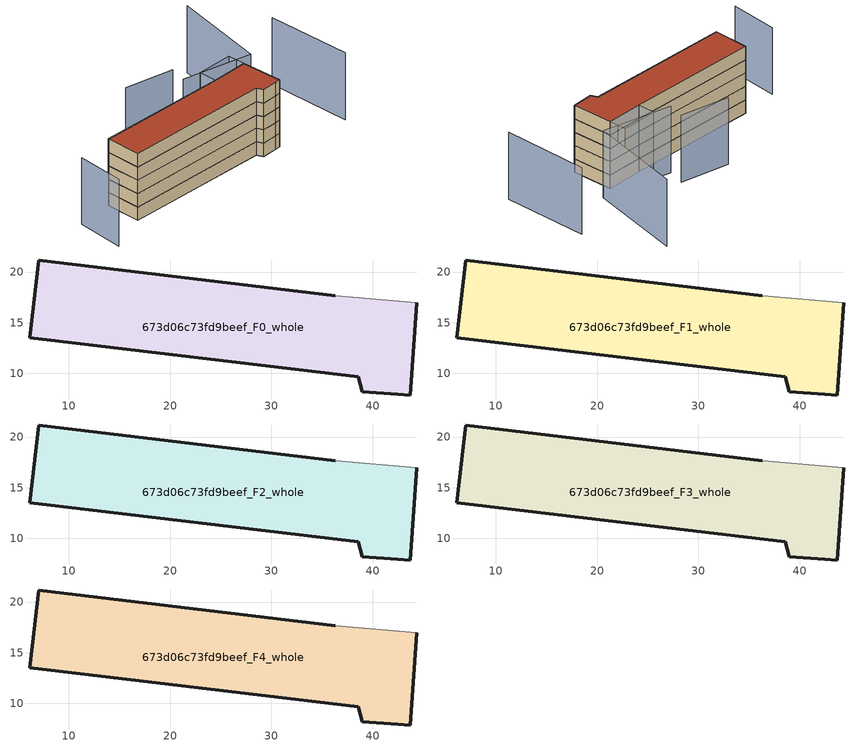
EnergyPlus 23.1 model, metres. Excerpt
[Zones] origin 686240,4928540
673d06c73fd9beef_F0_whole
 floor ground (EU_floor_Construction): 43.72,7.85 44.37,16.96 36.3,17.67 7.04,21.18 6.13,13.53 38.56,9.63 38.98,8.17 42.5,7.93 z0
 wall outside (EU_wall_Construction): 44.37,16.96 43.72,7.85 42.5,7.93 38.98,8.17 38.56,9.63 6.13,13.53 7.04,21.18 36.3,17.67 z0:3
 wall adiabatic (EU_wall_Construction): 36.3,17.67 44.37,16.96 z0:3
673d06c73fd9beef_F1_whole
 floor to 673d06c73fd9beef_F0_whole (EU_floor_Construction): 43.72,7.85 44.37,16.96 36.3,17.67 7.04,21.18 6.13,13.53 38.56,9.63 38.98,8.17 42.5,7.93 z3
 wall outside (EU_wall_Construction): 44.37,16.96 43.72,7.85 42.5,7.93 38.98,8.17 38.56,9.63 6.13,13.53 7.04,21.18 36.3,17.67 z3:6
 wall adiabatic (EU_wall_Construction): 36.3,17.67 44.37,16.96 z3:6
673d06c73fd9beef_F2_whole
 floor to 673d06c73fd9beef_F1_whole (EU_floor_Construction): 43.72,7.85 44.37,16.96 36.3,17.67 7.04,21.18 6.13,13.53 38.56,9.63 38.98,8.17 42.5,7.93 z6
 wall outside (EU_wall_Construction): 44.37,16.96 43.72,7.85 42.5,7.93 38.98,8.17 38.56,9.63 6.13,13.53 7.04,21.18 36.3,17.67 z6:9
 wall adiabatic (EU_wall_Construction): 36.3,17.67 44.37,16.96 z6:9
673d06c73fd9beef_F3_whole
 floor to 673d06c73fd9beef_F2_whole (EU_floor_Construction): 43.72,7.85 44.37,16.96 36.3,17.67 7.04,21.18 6.13,13.53 38.56,9.63 38.98,8.17 42.5,7.93 z9
 wall outside (EU_wall_Construction): 44.37,16.96 43.72,7.85 42.5,7.93 38.98,8.17 38.56,9.63 6.13,13.53 7.04,21.18 36.3,17.67 z9:12
 wall adiabatic (EU_wall_Construction): 36.3,17.67 44.37,16.96 z9:12
673d06c73fd9beef_F4_whole
 floor to 673d06c73fd9beef_F3_whole (EU_floor_Construction): 43.72,7.85 44.37,16.96 36.3,17.67 7.04,21.18 6.13,13.53 38.56,9.63 38.98,8.17 42.5,7.93 z12
 wall outside (EU_wall_Construction): 44.37,16.96 43.72,7.85 42.5,7.93 38.98,8.17 38.56,9.63 6.13,13.53 7.04,21.18 36.3,17.67 z12:15
 wall adiabatic (EU_wall_Construction): 36.3,17.67 44.37,16.96 z12:15
 roof outside (EU_roof_Construction): 44.37,16.96 43.72,7.85 42.5,7.93 38.98,8.17 38.56,9.63 6.13,13.53 7.04,21.18 36.3,17.67 z15
shading: -1.41,21.24 -3.4,10.87 / 59.03,3.7 60.8,22.49 / 54.47,37.98 47.74,17.8 / 47.74,17.8 32.88,22.75 / 34.41,26.35 23.8,29.67 / 44.37,16.96 36.3,17.67 / 36.3,17.67 36.63,21.48 / 36.63,21.48 44.7,20.77 / 44.7,20.77 44.37,16.96 z0:15
[Building]
EU S2 Campaign: North Axis=0; Terrain=City; Solar Distribution=FullExterior
[Site:Location]
Bologna: Latitude=44.5; Longitude=11.25; Time Zone=1; Elevation=37
[SizingPeriod:WeatherFileDays]
AnnualSizingPeriod: Begin Month=1; Begin Day of Month=1; End Month=12; End Day of Month=31; Day of Week for Start Day=Monday; Use Weather File Daylight Saving Period=No; Use Weather File Rain and Snow Indicators=No
[MATERIAL]
EU_InternalMass_Material: Roughness=MediumRough; Thickness=0.1; Conductivity=1; Density=1800; Specific Heat=900; Thermal Absorptance=0.9; Solar Absorptance=0.7; Visible Absorptance=0.7
[MATERIAL:NOMASS] Roughness=MediumRough; Thermal Absorptance=0.9; Solar Absorptance=0.7; Visible Absorptance=0.7
Name | Thermal Resistance
EU_wall_NoMass | 0.905828
EU_roof_NoMass | 0.37593
EU_floor_NoMass | 0.67114
[CONSTRUCTION]
EU_wall_Construction: EU_wall_NoMass
EU_roof_Construction: EU_roof_NoMass
EU_floor_Construction: EU_floor_NoMass
EU_InternalMass_Construction: EU_InternalMass_Material
[ZONE] Type=1; Multiplier=1; Ceiling Height=autocalculate; Floor Area=autocalculate; Part of Total Floor Area=Yes
Name | Volume
673d06c73fd9beef_F0_whole | 896.241
673d06c73fd9beef_F1_whole; 673d06c73fd9beef_F2_whole; 673d06c73fd9beef_F3_whole; 673d06c73fd9beef_F4_whole | 896.242
[INTERNALMASS] Construction=EU_InternalMass_Construction; Surface Area=298.747
Name | Zone or ZoneList
673d06c73fd9beef_F0_whole_EU_InternalMass | 673d06c73fd9beef_F0_whole
673d06c73fd9beef_F1_whole_EU_InternalMass | 673d06c73fd9beef_F1_whole
673d06c73fd9beef_F2_whole_EU_InternalMass | 673d06c73fd9beef_F2_whole
673d06c73fd9beef_F3_whole_EU_InternalMass | 673d06c73fd9beef_F3_whole
673d06c73fd9beef_F4_whole_EU_InternalMass | 673d06c73fd9beef_F4_whole
[OTHEREQUIPMENT] Fuel Type=Electricity; Design Level Calculation Method=Watts/Area; Power per Zone Floor Area=1; Fraction Latent=0; Fraction Radiant=0; Fraction Lost=0; Carbon Dioxide Generation Rate=0; EndUse Subcategory=EU_Step8_InternalGains
Name | Zone or ZoneList or Space or SpaceList | Schedule
EU_Step8_InternalGain_673d06c73fd9beef_F0_whole_f000 | 673d06c73fd9beef_F0_whole | EU_Step8_GainSchedule_673d06c73fd9beef_F0_whole_f000
EU_Step8_InternalGain_673d06c73fd9beef_F1_whole_f000 | 673d06c73fd9beef_F1_whole | EU_Step8_GainSchedule_673d06c73fd9beef_F1_whole_f000
EU_Step8_InternalGain_673d06c73fd9beef_F2_whole_f000 | 673d06c73fd9beef_F2_whole | EU_Step8_GainSchedule_673d06c73fd9beef_F2_whole_f000
EU_Step8_InternalGain_673d06c73fd9beef_F3_whole_f000 | 673d06c73fd9beef_F3_whole | EU_Step8_GainSchedule_673d06c73fd9beef_F3_whole_f000
EU_Step8_InternalGain_673d06c73fd9beef_F4_whole_f000 | 673d06c73fd9beef_F4_whole | EU_Step8_GainSchedule_673d06c73fd9beef_F4_whole_f000
[ZONEVENTILATION:DESIGNFLOWRATE] Schedule=EU_AlwaysOn; Design Flow Rate Calculation Method=AirChanges/Hour; Air Changes per Hour=0.73129; Ventilation Type=Natural; Fan Pressure Rise=0; Fan Total Efficiency=1; Constant Term Coefficient=1; Temperature Term Coefficient=0; Velocity Term Coefficient=0; Velocity Squared Term Coefficient=0; Minimum Indoor Temperature=-100; Maximum Indoor Temperature=100; Delta Temperature=-100; Minimum Outdoor Temperature=-100; Maximum Outdoor Temperature=100; Maximum Wind Speed=40
Name | Zone or ZoneList or Space or SpaceList
EU_ConstantAir_673d06c73fd9beef_F0_whole | 673d06c73fd9beef_F0_whole
EU_ConstantAir_673d06c73fd9beef_F1_whole | 673d06c73fd9beef_F1_whole
EU_ConstantAir_673d06c73fd9beef_F2_whole | 673d06c73fd9beef_F2_whole
EU_ConstantAir_673d06c73fd9beef_F3_whole | 673d06c73fd9beef_F3_whole
EU_ConstantAir_673d06c73fd9beef_F4_whole | 673d06c73fd9beef_F4_whole
[HVACTEMPLATE:THERMOSTAT] Constant Heating Setpoint=20; Constant Cooling Setpoint=50
EU_HeatOnly_673d06c73fd9beef_F0_whole; EU_HeatOnly_673d06c73fd9beef_F1_whole; EU_HeatOnly_673d06c73fd9beef_F2_whole; EU_HeatOnly_673d06c73fd9beef_F3_whole; EU_HeatOnly_673d06c73fd9beef_F4_whole
[HVACTEMPLATE:ZONE:IDEALLOADSAIRSYSTEM] System Availability Schedule=EU_AlwaysOn; Maximum Heating Supply Air Temperature=50; Minimum Cooling Supply Air Temperature=13; Maximum Heating Supply Air Humidity Ratio=0.0156; Minimum Cooling Supply Air Humidity Ratio=0.0077; Heating Limit=NoLimit; Cooling Limit=NoLimit; Heating Availability Schedule=EU_AlwaysOn; Cooling Availability Schedule=EU_CoolingOff; Dehumidification Control Type=ConstantSensibleHeatRatio; Cooling Sensible Heat Ratio=0.7; Dehumidification Setpoint=60; Humidification Control Type=None; Humidification Setpoint=30; Outdoor Air Method=None; Outdoor Air Flow Rate per Person=0.00944; Outdoor Air Flow Rate per Zone Floor Area=0; Outdoor Air Flow Rate per Zone=0; Demand Controlled Ventilation Type=None; Outdoor Air Economizer Type=NoEconomizer; Heat Recovery Type=None; Sensible Heat Recovery Effectiveness=0.7; Latent Heat Recovery Effectiveness=0.65
Name | Template Thermostat
673d06c73fd9beef_F0_whole | EU_HeatOnly_673d06c73fd9beef_F0_whole
673d06c73fd9beef_F1_whole | EU_HeatOnly_673d06c73fd9beef_F1_whole
673d06c73fd9beef_F2_whole | EU_HeatOnly_673d06c73fd9beef_F2_whole
673d06c73fd9beef_F3_whole | EU_HeatOnly_673d06c73fd9beef_F3_whole
673d06c73fd9beef_F4_whole | EU_HeatOnly_673d06c73fd9beef_F4_whole
[SIZING:ZONE] Zone Cooling Design Supply Air Temperature Input Method=SupplyAirTemperature; Zone Cooling Design Supply Air Temperature=13; Zone Heating Design Supply Air Temperature Input Method=SupplyAirTemperature; Zone Heating Design Supply Air Temperature=50; Zone Cooling Design Supply Air Humidity Ratio=0.008; Zone Heating Design Supply Air Humidity Ratio=0.008; Cooling Design Air Flow Method=DesignDay; Cooling Design Air Flow Rate=0; Cooling Minimum Air Flow per Zone Floor Area=0.000762; Cooling Minimum Air Flow=0; Cooling Minimum Air Flow Fraction=0.2; Heating Design Air Flow Method=DesignDay; Heating Design Air Flow Rate=0; Heating Maximum Air Flow per Zone Floor Area=0.002032; Heating Maximum Air Flow=0.141576; Heating Maximum Air Flow Fraction=0.3; Account for Dedicated Outdoor Air System=No; Dedicated Outdoor Air System Control Strategy=NeutralSupplyAir; Dedicated Outdoor Air Low Setpoint Temperature for Design=autosize; Dedicated Outdoor Air High Setpoint Temperature for Design=autosize; Zone Load Sizing Method=Sensible Load Only No Latent Load; Zone Latent Cooling Design Supply Air Humidity Ratio Input Method=HumidityRatioDifference; Zone Cooling Design Supply Air Humidity Ratio Difference=0.005; Zone Latent Heating Design Supply Air Humidity Ratio Input Method=HumidityRatioDifference; Zone Humidification Design Supply Air Humidity Ratio Difference=0.005
673d06c73fd9beef_F0_whole; 673d06c73fd9beef_F1_whole; 673d06c73fd9beef_F2_whole; 673d06c73fd9beef_F3_whole; 673d06c73fd9beef_F4_whole
[SCHEDULE:CONSTANT]
Name | Hourly Value
EU_AlwaysOn | 1
EU_CoolingOff | 0
[SCHEDULE:FILE] Column Number=1; Rows to Skip at Top=0; Number of Hours of Data=8760; Column Separator=Comma; Interpolate to Timestep=No; Minutes per Item=60; Adjust Schedule for Daylight Savings=Yes
Name | File
EU_Step8_GainSchedule_673d06c73fd9beef_F0_whole_f000 | ../../schedules/673d06c73fd9beef/673d06c73fd9beef_F0_whole_f000_gain.csv
EU_Step8_GainSchedule_673d06c73fd9beef_F1_whole_f000 | ../../schedules/673d06c73fd9beef/673d06c73fd9beef_F1_whole_f000_gain.csv
EU_Step8_GainSchedule_673d06c73fd9beef_F2_whole_f000 | ../../schedules/673d06c73fd9beef/673d06c73fd9beef_F2_whole_f000_gain.csv
EU_Step8_GainSchedule_673d06c73fd9beef_F3_whole_f000 | ../../schedules/673d06c73fd9beef/673d06c73fd9beef_F3_whole_f000_gain.csv
EU_Step8_GainSchedule_673d06c73fd9beef_F4_whole_f000 | ../../schedules/673d06c73fd9beef/673d06c73fd9beef_F4_whole_f000_gain.csv
